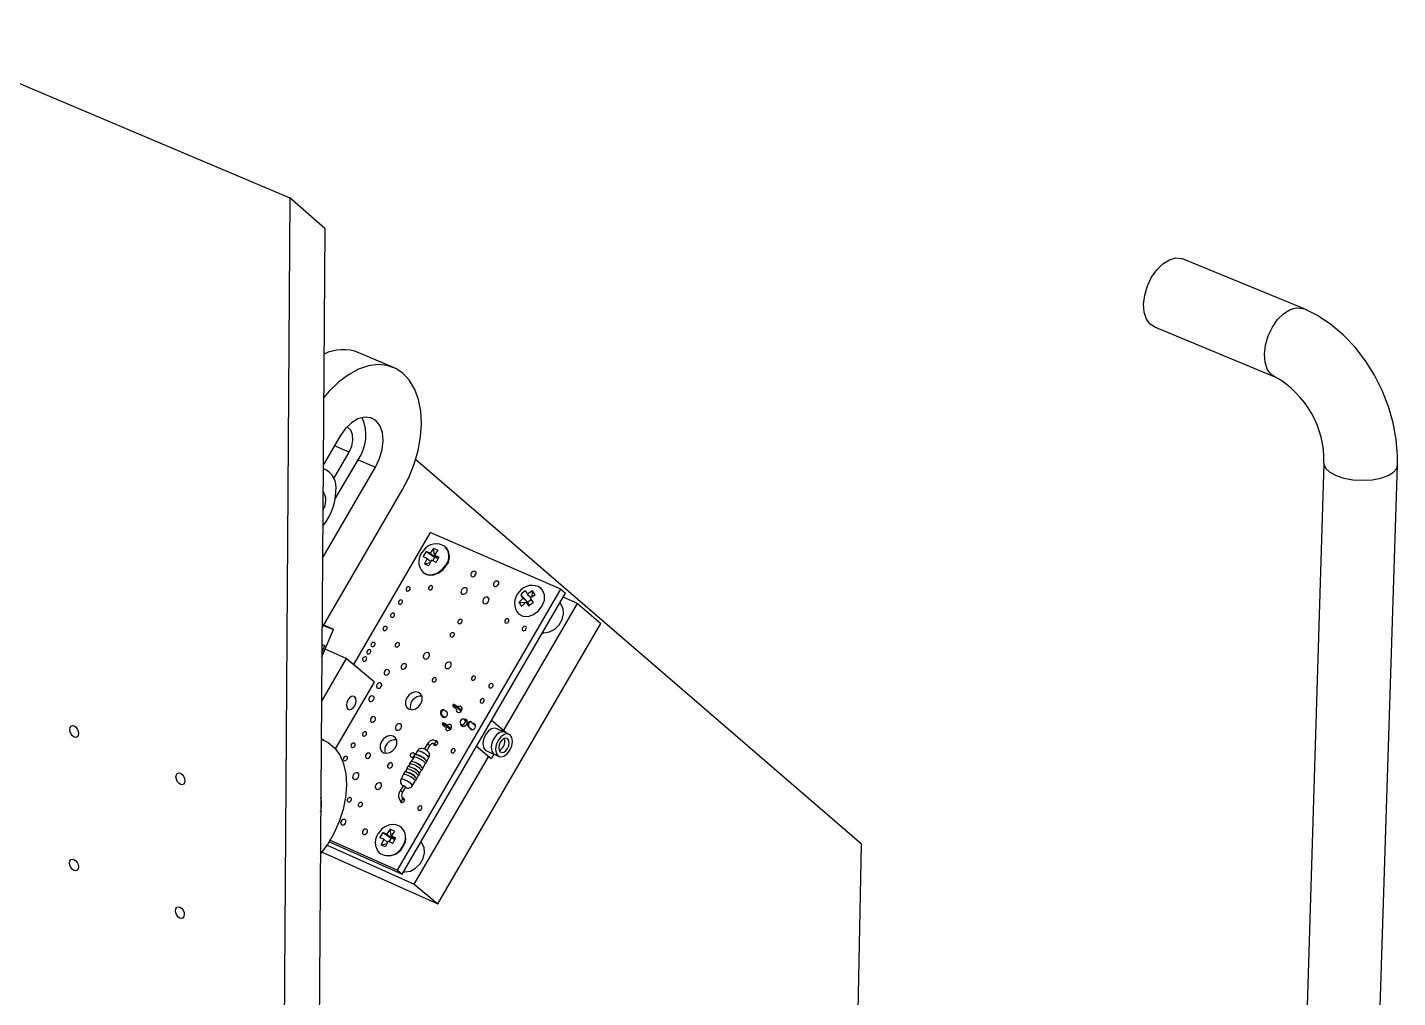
# Model space of a CAD drawing. Extents: x 0 to 145, y 0 to 188.
# Drawn here: x 106.25 to 145.38, y 155.34 to 183.05 of the extents above; entities that cross this region are included whole.
import ezdxf

# ---------------------------------------------------------------- set-up
doc = ezdxf.new("R2010")
doc.units = 0
doc.layers.get('0').update_dxf_attribs({"linetype": 'CONTINUOUS'})

msp = doc.modelspace()

# ---------------------------------------------------------------- linework, layer by layer
at = {"color": 7, "linetype": 'CONTINUOUS'}
for p, q in [((102.231, 183.054), (113.743, 178.182)), ((113.743, 178.182), (113.109, 82.319)), ((114.749, 177.304), (113.743, 178.182)), ((114.749, 177.304), (114.047, 82.84)), ((142.687, 175.019), (139.238, 176.44)), ((138.433, 174.501), (141.877, 173.071)), ((116.71, 173.335), (115.712, 173.761)), ((115.173, 171.365), (114.699, 170.552)), ((114.997, 170.163), (115.44, 170.922)), ((115.042, 169.584), (115.694, 170.704)), ((115.694, 170.704), (116.192, 170.489)), ((130.073, 159.723), (117.335, 170.707)), ((143.275, 170.604), (142.61, 148.937)), ((114.679, 167.89), (116.192, 170.489)), ((114.747, 170.436), (114.698, 170.457)), ((144.677, 148.876), (145.378, 170.546)), ((114.664, 165.901), (116.954, 169.834)), ((114.69, 169.397), (114.694, 169.397)), ((117.752, 168.625), (115.559, 164.856)), ((121.485, 167.008), (117.752, 168.625)), ((117.665, 167.885), (117.554, 167.929)), ((117.665, 167.885), (117.591, 167.732)), ((117.751, 168.033), (117.64, 168.077)), ((117.64, 168.077), (117.884, 167.919)), ((117.665, 167.885), (117.771, 167.794)), ((117.751, 168.033), (117.884, 167.919)), ((117.824, 167.816), (117.884, 167.919)), ((117.884, 167.919), (117.845, 168.169)), ((117.875, 167.979), (117.986, 167.884)), ((117.884, 167.919), (117.982, 167.877)), ((117.591, 167.732), (117.756, 167.763)), ((117.789, 167.831), (117.715, 167.678)), ((116.818, 158.977), (121.485, 167.008)), ((116.953, 158.865), (121.619, 166.893)), ((120.404, 166.744), (120.286, 166.625)), ((120.536, 166.63), (120.338, 166.844)), ((120.404, 166.744), (120.536, 166.63)), ((120.534, 166.856), (120.639, 166.766)), ((120.536, 166.63), (120.634, 166.714)), ((120.612, 166.745), (120.697, 166.627)), ((120.668, 166.788), (120.672, 166.957)), ((120.964, 166.98), (120.902, 167.046)), ((121.485, 167.008), (121.619, 166.893)), ((121.96, 166.598), (121.551, 166.775)), ((119.847, 162.961), (121.96, 166.598)), ((120.286, 166.625), (120.477, 166.629)), ((120.481, 166.632), (120.363, 166.514)), ((120.481, 166.632), (120.566, 166.515)), ((120.481, 166.632), (120.592, 166.537)), ((120.485, 166.629), (120.536, 166.63)), ((120.597, 166.542), (120.536, 166.63)), ((121.96, 166.598), (122.626, 166.024)), ((114.705, 165.971), (114.99, 165.856)), ((114.706, 165.973), (114.724, 165.965)), ((114.724, 165.965), (114.72, 165.997)), ((114.99, 165.856), (114.723, 165.973)), ((114.724, 165.972), (114.901, 165.894)), ((114.724, 165.965), (114.901, 165.894)), ((117.972, 158.015), (122.626, 166.024)), ((114.658, 165.071), (114.99, 165.856)), ((114.659, 165.184), (114.747, 165.393)), ((114.661, 165.427), (114.747, 165.393)), ((115.358, 165.025), (114.751, 165.292)), ((115.358, 165.025), (114.649, 163.806)), ((116.161, 164.347), (115.358, 165.025)), ((115.052, 162.442), (116.161, 164.347)), ((118.156, 163.551), (118.132, 163.562)), ((118.413, 163.707), (118.396, 163.678)), ((118.407, 163.663), (118.488, 163.595)), ((118.425, 163.671), (118.443, 163.7)), ((118.536, 163.644), (118.519, 163.614)), ((118.519, 163.614), (118.632, 163.518)), ((118.536, 163.644), (118.652, 163.546)), ((118.086, 163.412), (118.061, 163.423)), ((118.061, 163.423), (118.159, 163.341)), ((118.087, 163.511), (118.062, 163.522)), ((118.086, 163.412), (118.168, 163.343)), ((118.111, 163.187), (118.093, 163.158)), ((118.14, 163.18), (118.123, 163.15)), ((118.164, 163.546), (118.248, 163.475)), ((118.216, 163.509), (118.203, 163.513)), ((118.815, 163.217), (118.739, 163.281)), ((118.86, 163.172), (118.835, 163.183)), ((118.929, 163.211), (118.904, 163.222)), ((118.936, 163.207), (119.048, 163.112)), ((119.014, 163.159), (118.987, 163.164)), ((119.922, 162.897), (119.503, 163.252)), ((118.105, 163.143), (118.185, 163.075)), ((118.234, 163.123), (118.217, 163.094)), ((118.217, 163.094), (118.33, 162.998)), ((118.234, 163.123), (118.35, 163.026)), ((118.627, 163.149), (118.703, 163.084)), ((118.859, 163.073), (118.834, 163.084)), ((118.834, 163.084), (118.945, 162.989)), ((118.859, 163.073), (118.956, 162.99)), ((119.873, 162.917), (119.636, 163.021)), ((119.999, 162.862), (119.875, 162.916)), ((119.922, 162.897), (119.922, 162.896)), ((114.737, 162.683), (114.64, 162.725)), ((117.386, 162.387), (117.326, 162.283)), ((117.669, 162.581), (117.583, 162.432)), ((117.658, 162.388), (117.744, 162.537)), ((117.849, 162.603), (117.915, 162.548)), ((117.851, 162.602), (117.849, 162.603)), ((117.971, 162.614), (117.905, 162.669)), ((119.491, 162.154), (119.071, 162.509)), ((119.357, 162.385), (119.594, 162.281)), ((117.168, 162.012), (117.125, 161.938)), ((117.2, 162.083), (117.165, 162.024)), ((117.283, 162.209), (117.212, 162.086)), ((117.314, 162.28), (117.28, 162.221)), ((117.299, 158.576), (119.415, 162.218)), ((117.541, 161.894), (117.612, 162.017)), ((117.624, 162.02), (117.659, 162.079)), ((117.655, 162.091), (117.716, 162.195)), ((119.57, 162.291), (119.491, 162.154)), ((119.491, 162.154), (119.491, 162.154)), ((119.561, 162.302), (119.594, 162.281)), ((119.562, 162.301), (119.595, 162.28)), ((119.595, 162.28), (119.72, 162.225)), ((116.995, 161.715), (116.92, 161.584)), ((117.027, 161.786), (116.992, 161.727)), ((117.082, 161.863), (117.039, 161.789)), ((117.113, 161.935), (117.079, 161.875)), ((117.368, 161.597), (117.411, 161.671)), ((117.423, 161.675), (117.458, 161.734)), ((117.455, 161.746), (117.498, 161.82)), ((117.51, 161.823), (117.544, 161.883)), ((116.978, 161.391), (116.891, 161.243)), ((116.966, 161.199), (117.053, 161.348)), ((117.249, 161.392), (117.325, 161.523)), ((117.337, 161.526), (117.371, 161.585)), ((116.899, 160.968), (116.965, 160.913)), ((117.02, 160.98), (116.955, 161.035)), ((116.956, 161.034), (116.955, 161.035)), ((116.513, 160.008), (116.402, 160.054)), ((116.402, 160.054), (116.647, 159.896)), ((116.638, 159.954), (116.608, 160.145)), ((114.807, 159.687), (117.299, 158.576)), ((114.874, 159.791), (116.953, 158.865)), ((114.899, 159.832), (116.818, 158.977)), ((116.427, 159.859), (116.315, 159.905)), ((116.427, 159.859), (116.352, 159.705)), ((116.352, 159.705), (116.52, 159.739)), ((116.427, 159.859), (116.534, 159.769)), ((116.551, 159.804), (116.477, 159.65)), ((116.513, 160.008), (116.647, 159.896)), ((116.585, 159.789), (116.647, 159.896)), ((116.638, 159.953), (116.75, 159.858)), ((116.647, 159.896), (116.638, 159.952)), ((116.647, 159.896), (116.747, 159.852)), ((129.815, 146.929), (130.073, 159.723)), ((114.665, 159.491), (117.972, 158.015)), ((116.818, 158.977), (116.953, 158.865)), ((117.299, 158.576), (117.972, 158.015))]:
    msp.add_line(p, q, dxfattribs=at)
at = {"color": 8, "linetype": 'CONTINUOUS'}
msp.add_line((115.44, 170.922), (115.02, 171.103), dxfattribs=at)
at = {"color": 7, "linetype": 'CONTINUOUS'}
for points in [[(138.433, 174.501), (138.317, 174.575), (138.21, 174.72), (138.145, 174.917), (138.127, 175.151), (138.158, 175.407), (138.235, 175.668), (138.353, 175.915), (138.504, 176.132), (138.677, 176.303), (138.862, 176.418), (139.044, 176.468), (139.212, 176.45), (139.238, 176.44)], [(145.378, 170.546), (145.378, 170.81), (145.34, 171.281), (145.252, 171.754), (145.118, 172.222), (144.939, 172.679), (144.718, 173.117), (144.458, 173.531), (144.162, 173.915), (143.832, 174.261), (143.473, 174.566), (143.089, 174.821), (142.687, 175.019)], [(116.954, 169.834), (117.141, 170.196), (117.293, 170.577), (117.405, 170.965), (117.475, 171.353), (117.501, 171.731), (117.482, 172.089), (117.419, 172.419), (117.313, 172.712), (117.167, 172.962), (116.985, 173.162), (116.77, 173.307), (116.528, 173.393), (116.265, 173.419), (115.988, 173.383), (115.702, 173.287), (115.417, 173.132), (115.137, 172.923), (114.871, 172.664), (114.713, 172.479)], [(116.192, 170.489), (116.309, 170.735), (116.384, 170.994), (116.411, 171.249), (116.388, 171.481), (116.318, 171.677), (116.204, 171.821), (116.054, 171.904), (115.879, 171.921), (115.691, 171.869), (115.502, 171.754), (115.325, 171.582), (115.173, 171.365)], [(115.44, 170.922), (115.513, 171.088), (115.547, 171.261), (115.538, 171.419), (115.485, 171.543), (115.397, 171.62), (115.391, 171.622)], [(114.694, 169.397), (114.697, 169.51), (114.695, 169.554)], [(117.64, 168.077), (117.576, 167.972), (117.554, 167.929)], [(117.845, 168.169), (117.778, 168.075), (117.751, 168.033)], [(117.969, 168.115), (117.88, 168.156), (117.845, 168.169)], [(117.969, 168.115), (117.902, 168.021), (117.875, 167.979)], [(118.006, 167.918), (117.913, 167.962), (117.875, 167.979)], [(117.92, 167.77), (117.982, 167.877), (118.006, 167.918)], [(117.54, 167.492), (117.653, 167.428), (117.8, 167.416), (117.955, 167.464), (118.098, 167.564), (118.208, 167.703)], [(117.554, 167.489), (117.594, 167.452), (117.72, 167.409), (117.859, 167.415), (118, 167.468), (118.127, 167.565), (118.221, 167.687)], [(117.591, 167.732), (117.678, 167.693), (117.715, 167.678)], [(117.92, 167.77), (117.826, 167.814), (117.789, 167.831)], [(119.032, 167.514), (119.005, 167.518), (118.976, 167.511), (118.948, 167.493), (118.927, 167.467), (118.915, 167.436), (118.915, 167.406), (118.925, 167.382), (118.946, 167.366), (118.973, 167.361), (119.003, 167.368), (119.03, 167.386), (119.051, 167.413), (119.063, 167.443), (119.064, 167.473), (119.053, 167.498), (119.032, 167.514)], [(117.798, 167.104), (117.777, 167.108), (117.753, 167.102), (117.731, 167.087), (117.714, 167.066), (117.705, 167.042), (117.704, 167.018), (117.713, 166.998), (117.729, 166.986), (117.751, 166.982), (117.774, 166.988), (117.796, 167.002), (117.813, 167.023), (117.823, 167.047), (117.823, 167.071), (117.814, 167.091), (117.798, 167.104)], [(119.679, 167.233), (119.652, 167.238), (119.622, 167.231), (119.595, 167.212), (119.574, 167.186), (119.562, 167.156), (119.561, 167.126), (119.572, 167.101), (119.593, 167.085), (119.62, 167.08), (119.65, 167.087), (119.677, 167.106), (119.698, 167.132), (119.71, 167.162), (119.711, 167.192), (119.7, 167.217), (119.679, 167.233)], [(116.938, 166.693), (116.916, 166.697), (116.893, 166.691), (116.871, 166.677), (116.854, 166.656), (116.845, 166.632), (116.844, 166.608), (116.853, 166.588), (116.869, 166.575), (116.891, 166.572), (116.914, 166.578), (116.936, 166.592), (116.953, 166.613), (116.962, 166.637), (116.963, 166.661), (116.954, 166.681), (116.938, 166.693)], [(117.157, 167.069), (117.135, 167.073), (117.112, 167.067), (117.09, 167.053), (117.073, 167.032), (117.064, 167.008), (117.063, 166.984), (117.072, 166.964), (117.088, 166.951), (117.109, 166.947), (117.133, 166.953), (117.155, 166.968), (117.172, 166.989), (117.181, 167.013), (117.182, 167.037), (117.173, 167.057), (117.157, 167.069)], [(118.773, 167.042), (118.741, 167.047), (118.705, 167.039), (118.672, 167.017), (118.647, 166.985), (118.633, 166.949), (118.632, 166.913), (118.645, 166.883), (118.67, 166.864), (118.702, 166.859), (118.738, 166.867), (118.771, 166.889), (118.796, 166.921), (118.81, 166.957), (118.811, 166.993), (118.798, 167.023), (118.773, 167.042)], [(119.395, 166.772), (119.363, 166.777), (119.327, 166.768), (119.294, 166.747), (119.269, 166.715), (119.255, 166.679), (119.254, 166.643), (119.267, 166.613), (119.292, 166.594), (119.324, 166.588), (119.36, 166.597), (119.393, 166.619), (119.418, 166.65), (119.432, 166.687), (119.433, 166.723), (119.42, 166.752), (119.395, 166.772)], [(120.27, 166.308), (120.279, 166.3), (120.401, 166.235), (120.551, 166.228), (120.706, 166.28), (120.848, 166.385), (120.955, 166.527), (121.015, 166.688), (121.018, 166.847), (120.964, 166.98)], [(120.469, 166.956), (120.373, 166.877), (120.338, 166.844)], [(120.338, 166.844), (120.382, 166.775), (120.404, 166.744)], [(120.469, 166.956), (120.513, 166.887), (120.534, 166.856)], [(120.672, 166.957), (120.574, 166.888), (120.534, 166.856)], [(120.749, 166.846), (120.651, 166.776), (120.612, 166.745)], [(120.749, 166.846), (120.694, 166.928), (120.672, 166.957)], [(116.713, 166.32), (116.692, 166.324), (116.668, 166.318), (116.647, 166.304), (116.63, 166.283), (116.62, 166.259), (116.62, 166.235), (116.628, 166.215), (116.645, 166.202), (116.666, 166.198), (116.69, 166.204), (116.712, 166.219), (116.728, 166.24), (116.738, 166.264), (116.738, 166.288), (116.73, 166.308), (116.713, 166.32)], [(120.286, 166.625), (120.339, 166.545), (120.363, 166.514)], [(120.566, 166.515), (120.66, 166.596), (120.697, 166.627)], [(120.959, 165.758), (121.003, 165.755), (121.158, 165.783), (121.308, 165.864), (121.435, 165.988), (121.523, 166.14), (121.562, 166.302), (121.548, 166.454), (121.481, 166.578), (121.449, 166.609)], [(116.501, 165.942), (116.479, 165.946), (116.456, 165.94), (116.434, 165.925), (116.417, 165.904), (116.408, 165.88), (116.407, 165.856), (116.416, 165.837), (116.432, 165.824), (116.454, 165.82), (116.477, 165.826), (116.499, 165.84), (116.516, 165.861), (116.525, 165.885), (116.526, 165.909), (116.517, 165.929), (116.501, 165.942)], [(118.637, 166.139), (118.616, 166.142), (118.592, 166.137), (118.57, 166.122), (118.553, 166.101), (118.544, 166.077), (118.543, 166.053), (118.552, 166.033), (118.568, 166.02), (118.59, 166.017), (118.614, 166.022), (118.635, 166.037), (118.652, 166.058), (118.662, 166.082), (118.662, 166.106), (118.654, 166.126), (118.637, 166.139)], [(119.974, 166.157), (119.953, 166.161), (119.929, 166.155), (119.907, 166.141), (119.89, 166.12), (119.881, 166.095), (119.881, 166.071), (119.889, 166.052), (119.906, 166.039), (119.927, 166.035), (119.951, 166.041), (119.973, 166.055), (119.99, 166.076), (119.999, 166.101), (120, 166.125), (119.991, 166.144), (119.974, 166.157)], [(120.474, 165.94), (120.452, 165.944), (120.428, 165.938), (120.406, 165.923), (120.389, 165.902), (120.38, 165.878), (120.38, 165.854), (120.388, 165.834), (120.405, 165.822), (120.426, 165.818), (120.45, 165.824), (120.472, 165.838), (120.489, 165.859), (120.498, 165.883), (120.499, 165.907), (120.49, 165.927), (120.474, 165.94)], [(118.418, 165.762), (118.397, 165.766), (118.373, 165.76), (118.351, 165.746), (118.334, 165.725), (118.325, 165.7), (118.324, 165.676), (118.333, 165.657), (118.349, 165.644), (118.371, 165.64), (118.395, 165.646), (118.416, 165.66), (118.433, 165.681), (118.443, 165.706), (118.443, 165.73), (118.435, 165.749), (118.418, 165.762)], [(116.035, 165.275), (116.014, 165.279), (115.99, 165.273), (115.969, 165.258), (115.952, 165.238), (115.942, 165.213), (115.942, 165.189), (115.95, 165.17), (115.967, 165.157), (115.988, 165.153), (116.012, 165.159), (116.033, 165.173), (116.05, 165.194), (116.06, 165.218), (116.06, 165.242), (116.052, 165.262), (116.035, 165.275)], [(116.156, 165.482), (116.134, 165.486), (116.111, 165.48), (116.089, 165.466), (116.072, 165.445), (116.063, 165.42), (116.062, 165.397), (116.071, 165.377), (116.087, 165.364), (116.109, 165.36), (116.132, 165.366), (116.154, 165.38), (116.171, 165.401), (116.18, 165.426), (116.181, 165.449), (116.172, 165.469), (116.156, 165.482)], [(116.851, 165.475), (116.829, 165.479), (116.806, 165.473), (116.784, 165.459), (116.767, 165.438), (116.757, 165.413), (116.757, 165.39), (116.766, 165.37), (116.782, 165.357), (116.803, 165.353), (116.827, 165.359), (116.849, 165.374), (116.866, 165.394), (116.875, 165.419), (116.875, 165.443), (116.867, 165.462), (116.851, 165.475)], [(117.696, 165.189), (117.663, 165.195), (117.628, 165.186), (117.595, 165.164), (117.569, 165.133), (117.555, 165.096), (117.555, 165.06), (117.568, 165.031), (117.592, 165.011), (117.625, 165.006), (117.66, 165.014), (117.693, 165.036), (117.718, 165.068), (117.732, 165.104), (117.733, 165.14), (117.72, 165.17), (117.696, 165.189)], [(115.915, 165.068), (115.893, 165.072), (115.87, 165.066), (115.848, 165.051), (115.831, 165.03), (115.822, 165.006), (115.821, 164.982), (115.83, 164.963), (115.846, 164.95), (115.868, 164.946), (115.891, 164.952), (115.913, 164.966), (115.93, 164.987), (115.939, 165.011), (115.94, 165.035), (115.931, 165.055), (115.915, 165.068)], [(117.043, 164.871), (117.016, 164.875), (116.987, 164.868), (116.959, 164.85), (116.938, 164.824), (116.926, 164.793), (116.926, 164.763), (116.937, 164.738), (116.957, 164.722), (116.984, 164.717), (117.014, 164.725), (117.041, 164.743), (117.062, 164.769), (117.074, 164.8), (117.075, 164.83), (117.064, 164.854), (117.043, 164.871)], [(118.317, 164.917), (118.285, 164.923), (118.249, 164.914), (118.216, 164.892), (118.191, 164.861), (118.177, 164.824), (118.176, 164.788), (118.189, 164.759), (118.214, 164.739), (118.246, 164.734), (118.281, 164.742), (118.314, 164.764), (118.34, 164.796), (118.354, 164.832), (118.355, 164.868), (118.342, 164.898), (118.317, 164.917)], [(116.556, 164.701), (116.529, 164.706), (116.499, 164.699), (116.472, 164.681), (116.451, 164.654), (116.439, 164.624), (116.439, 164.594), (116.449, 164.569), (116.47, 164.553), (116.497, 164.548), (116.526, 164.555), (116.554, 164.574), (116.575, 164.6), (116.587, 164.63), (116.587, 164.66), (116.576, 164.685), (116.556, 164.701)], [(117.904, 164.475), (117.882, 164.478), (117.858, 164.473), (117.837, 164.458), (117.82, 164.437), (117.81, 164.413), (117.81, 164.389), (117.818, 164.369), (117.835, 164.356), (117.856, 164.353), (117.88, 164.358), (117.902, 164.373), (117.919, 164.394), (117.928, 164.418), (117.929, 164.442), (117.92, 164.462), (117.904, 164.475)], [(119.025, 164.524), (119.003, 164.528), (118.98, 164.522), (118.958, 164.507), (118.941, 164.486), (118.931, 164.462), (118.931, 164.438), (118.94, 164.418), (118.956, 164.405), (118.978, 164.402), (119.001, 164.407), (119.023, 164.422), (119.04, 164.443), (119.05, 164.467), (119.05, 164.491), (119.041, 164.511), (119.025, 164.524)], [(115.603, 163.929), (115.557, 163.947), (115.503, 163.937), (115.448, 163.898), (115.402, 163.838), (115.371, 163.765), (115.359, 163.69), (115.37, 163.626), (115.4, 163.58), (115.446, 163.562), (115.5, 163.572), (115.554, 163.611), (115.6, 163.671), (115.632, 163.744), (115.643, 163.819), (115.633, 163.883), (115.603, 163.929)], [(116.118, 163.949), (116.091, 163.953), (116.062, 163.946), (116.034, 163.928), (116.013, 163.902), (116.001, 163.871), (116.001, 163.841), (116.011, 163.816), (116.032, 163.8), (116.059, 163.795), (116.088, 163.803), (116.116, 163.821), (116.137, 163.847), (116.149, 163.878), (116.149, 163.908), (116.139, 163.932), (116.118, 163.949)], [(116.337, 164.325), (116.31, 164.33), (116.281, 164.322), (116.253, 164.304), (116.232, 164.278), (116.22, 164.248), (116.22, 164.218), (116.23, 164.193), (116.251, 164.177), (116.278, 164.172), (116.307, 164.179), (116.335, 164.197), (116.356, 164.224), (116.368, 164.254), (116.368, 164.284), (116.357, 164.309), (116.337, 164.325)], [(117.424, 164.052), (117.337, 164.068), (117.243, 164.044), (117.155, 163.986), (117.087, 163.902), (117.049, 163.805), (117.048, 163.709), (117.082, 163.629), (117.148, 163.578), (117.234, 163.562), (117.329, 163.585), (117.417, 163.643), (117.485, 163.728), (117.522, 163.825), (117.524, 163.921), (117.489, 164.001), (117.424, 164.052)], [(119.524, 164.306), (119.502, 164.309), (119.478, 164.304), (119.456, 164.289), (119.439, 164.268), (119.43, 164.244), (119.43, 164.22), (119.438, 164.2), (119.455, 164.187), (119.476, 164.183), (119.5, 164.189), (119.522, 164.204), (119.539, 164.225), (119.548, 164.249), (119.549, 164.273), (119.54, 164.293), (119.524, 164.306)], [(118.062, 163.522), (118.071, 163.535), (118.08, 163.545), (118.09, 163.554), (118.101, 163.56), (118.111, 163.563), (118.122, 163.564), (118.131, 163.562), (118.132, 163.562)], [(118.164, 163.546), (118.156, 163.551), (118.147, 163.553), (118.136, 163.553), (118.126, 163.549), (118.115, 163.543), (118.105, 163.534), (118.096, 163.524), (118.087, 163.511)], [(118.425, 163.671), (118.415, 163.675), (118.407, 163.677), (118.4, 163.679), (118.397, 163.678), (118.395, 163.677), (118.397, 163.673), (118.401, 163.669), (118.407, 163.663)], [(118.505, 163.587), (118.5, 163.569), (118.499, 163.536), (118.511, 163.508), (118.534, 163.49), (118.564, 163.485), (118.596, 163.493), (118.626, 163.513), (118.65, 163.542), (118.663, 163.576), (118.663, 163.609), (118.651, 163.636), (118.629, 163.654), (118.629, 163.654)], [(119.273, 163.875), (119.251, 163.878), (119.228, 163.873), (119.206, 163.858), (119.189, 163.837), (119.179, 163.813), (119.179, 163.789), (119.188, 163.769), (119.204, 163.756), (119.226, 163.752), (119.249, 163.758), (119.271, 163.773), (119.288, 163.794), (119.298, 163.818), (119.298, 163.842), (119.289, 163.862), (119.273, 163.875)], [(116.164, 163.359), (116.137, 163.363), (116.107, 163.356), (116.08, 163.338), (116.059, 163.312), (116.047, 163.281), (116.046, 163.251), (116.057, 163.226), (116.078, 163.21), (116.105, 163.205), (116.134, 163.213), (116.161, 163.231), (116.183, 163.257), (116.194, 163.288), (116.195, 163.318), (116.184, 163.343), (116.164, 163.359)], [(116.9, 163.157), (116.867, 163.162), (116.832, 163.154), (116.799, 163.132), (116.774, 163.1), (116.76, 163.064), (116.759, 163.028), (116.772, 162.998), (116.796, 162.979), (116.829, 162.973), (116.864, 162.982), (116.897, 163.003), (116.922, 163.035), (116.937, 163.071), (116.937, 163.107), (116.924, 163.137), (116.9, 163.157)], [(118.085, 163.403), (118.086, 163.391), (118.098, 163.363), (118.121, 163.345), (118.151, 163.34), (118.183, 163.348), (118.214, 163.368), (118.237, 163.397), (118.25, 163.431), (118.251, 163.464), (118.239, 163.491), (118.216, 163.509), (118.216, 163.509)], [(118.726, 163.289), (118.699, 163.294), (118.669, 163.287), (118.642, 163.269), (118.62, 163.242), (118.609, 163.212), (118.608, 163.182), (118.619, 163.157), (118.64, 163.141), (118.667, 163.136), (118.696, 163.143), (118.724, 163.161), (118.745, 163.188), (118.757, 163.218), (118.757, 163.248), (118.747, 163.273), (118.726, 163.289)], [(118.618, 163.156), (118.619, 163.143), (118.634, 163.111), (118.66, 163.09), (118.696, 163.084), (118.734, 163.093), (118.77, 163.117), (118.797, 163.151), (118.813, 163.191), (118.813, 163.23), (118.799, 163.262), (118.773, 163.283), (118.773, 163.283)], [(118.773, 163.283), (118.737, 163.289), (118.729, 163.289)], [(118.835, 163.183), (118.843, 163.195), (118.853, 163.206), (118.863, 163.215), (118.873, 163.221), (118.884, 163.224), (118.894, 163.225), (118.903, 163.223), (118.904, 163.222)], [(118.936, 163.207), (118.928, 163.212), (118.919, 163.214), (118.909, 163.213), (118.898, 163.21), (118.888, 163.204), (118.877, 163.195), (118.868, 163.184), (118.86, 163.172)], [(107.461, 162.994), (107.47, 163.051), (107.498, 163.09), (107.539, 163.106), (107.587, 163.097), (107.635, 163.064), (107.676, 163.011), (107.703, 162.947), (107.713, 162.882), (107.703, 162.825), (107.675, 162.785), (107.635, 162.769), (107.586, 162.779), (107.538, 162.812), (107.497, 162.865), (107.47, 162.929), (107.461, 162.994)], [(115.914, 162.928), (115.892, 162.932), (115.869, 162.927), (115.847, 162.912), (115.83, 162.891), (115.82, 162.867), (115.82, 162.843), (115.828, 162.823), (115.845, 162.81), (115.866, 162.806), (115.89, 162.812), (115.912, 162.826), (115.929, 162.847), (115.938, 162.872), (115.939, 162.896), (115.93, 162.916), (115.914, 162.928)], [(116.699, 162.806), (116.612, 162.821), (116.518, 162.798), (116.43, 162.74), (116.362, 162.656), (116.324, 162.559), (116.322, 162.462), (116.357, 162.383), (116.422, 162.331), (116.509, 162.315), (116.603, 162.339), (116.691, 162.397), (116.759, 162.481), (116.797, 162.578), (116.799, 162.674), (116.764, 162.754), (116.699, 162.806)], [(118.123, 163.15), (118.113, 163.155), (118.104, 163.157), (118.098, 163.159), (118.094, 163.158), (118.093, 163.157), (118.094, 163.153), (118.098, 163.149), (118.105, 163.143)], [(118.203, 163.067), (118.197, 163.049), (118.197, 163.016), (118.209, 162.988), (118.231, 162.97), (118.261, 162.965), (118.294, 162.973), (118.324, 162.993), (118.348, 163.022), (118.361, 163.056), (118.361, 163.089), (118.349, 163.116), (118.327, 163.134), (118.327, 163.134)], [(118.883, 163.042), (118.884, 163.04), (118.896, 163.013), (118.918, 162.995), (118.948, 162.99), (118.981, 162.998), (119.011, 163.018), (119.035, 163.047), (119.048, 163.08), (119.048, 163.113), (119.036, 163.141), (119.014, 163.159), (119.014, 163.159)], [(119.636, 163.021), (119.592, 163.032), (119.5, 163.014), (119.408, 162.948), (119.329, 162.845), (119.276, 162.721), (119.256, 162.593), (119.273, 162.483), (119.324, 162.406), (119.357, 162.385)], [(119.873, 162.917), (119.829, 162.928), (119.737, 162.91), (119.645, 162.844), (119.566, 162.741), (119.513, 162.616), (119.493, 162.489), (119.51, 162.379), (119.561, 162.302)], [(119.875, 162.916), (119.831, 162.927), (119.739, 162.909), (119.646, 162.844), (119.567, 162.741), (119.514, 162.616), (119.494, 162.489), (119.511, 162.378), (119.562, 162.301)], [(119.687, 162.246), (119.764, 162.214), (119.856, 162.233), (119.949, 162.298), (120.027, 162.401), (120.081, 162.526), (120.101, 162.653), (120.084, 162.764), (120.033, 162.841), (119.955, 162.873), (119.864, 162.854), (119.771, 162.789), (119.692, 162.686), (119.639, 162.561), (119.619, 162.434), (119.636, 162.323), (119.687, 162.246)], [(114.64, 162.719), (114.843, 162.626), (115.025, 162.474), (115.171, 162.269), (115.278, 162.017), (115.343, 161.727), (115.363, 161.406), (115.338, 161.066), (115.268, 160.715), (115.156, 160.364), (115.006, 160.025), (114.821, 159.707), (114.616, 159.431)], [(115.585, 162.604), (115.564, 162.608), (115.54, 162.602), (115.518, 162.588), (115.501, 162.567), (115.492, 162.543), (115.491, 162.519), (115.5, 162.499), (115.516, 162.486), (115.538, 162.482), (115.561, 162.488), (115.583, 162.502), (115.6, 162.523), (115.61, 162.548), (115.61, 162.572), (115.601, 162.592), (115.585, 162.604)], [(117.714, 162.196), (117.723, 162.209), (117.735, 162.256), (117.732, 162.296), (117.721, 162.328), (117.705, 162.352), (117.688, 162.372), (117.666, 162.39), (117.632, 162.413), (117.6, 162.431), (117.564, 162.447), (117.528, 162.456), (117.489, 162.456), (117.441, 162.44), (117.402, 162.409), (117.388, 162.386)], [(117.905, 162.669), (117.861, 162.692), (117.809, 162.694), (117.756, 162.673), (117.702, 162.627), (117.669, 162.581)], [(117.744, 162.537), (117.767, 162.569), (117.796, 162.595), (117.822, 162.608), (117.839, 162.608), (117.849, 162.603)], [(117.851, 162.601), (117.852, 162.581), (117.86, 162.562), (117.877, 162.549), (117.898, 162.545), (117.922, 162.551), (117.944, 162.565), (117.961, 162.586), (117.97, 162.61), (117.97, 162.634), (117.962, 162.654), (117.945, 162.667)], [(117.945, 162.667), (117.924, 162.671), (117.907, 162.668)], [(118.444, 162.448), (118.422, 162.452), (118.398, 162.446), (118.376, 162.431), (118.359, 162.41), (118.35, 162.386), (118.35, 162.362), (118.358, 162.342), (118.375, 162.329), (118.396, 162.325), (118.42, 162.331), (118.442, 162.346), (118.459, 162.367), (118.468, 162.391), (118.469, 162.415), (118.46, 162.435), (118.444, 162.448)], [(119.752, 162.358), (119.8, 162.338), (119.858, 162.349), (119.915, 162.39), (119.965, 162.455), (119.998, 162.532), (120.01, 162.612), (120, 162.681), (119.968, 162.729), (119.92, 162.749), (119.862, 162.738), (119.804, 162.697), (119.755, 162.632), (119.722, 162.554), (119.709, 162.475), (119.72, 162.406), (119.752, 162.358)], [(115.366, 162.228), (115.344, 162.232), (115.321, 162.226), (115.299, 162.211), (115.282, 162.19), (115.273, 162.166), (115.272, 162.142), (115.281, 162.122), (115.297, 162.109), (115.319, 162.105), (115.342, 162.111), (115.364, 162.126), (115.381, 162.147), (115.39, 162.171), (115.391, 162.195), (115.382, 162.215), (115.366, 162.228)], [(116.02, 162.32), (115.994, 162.324), (115.966, 162.317), (115.939, 162.3), (115.919, 162.274), (115.907, 162.245), (115.907, 162.216), (115.917, 162.192), (115.937, 162.176), (115.963, 162.172), (115.992, 162.179), (116.018, 162.196), (116.038, 162.222), (116.05, 162.251), (116.05, 162.28), (116.04, 162.304), (116.02, 162.32)], [(116.65, 162.041), (116.624, 162.046), (116.596, 162.039), (116.569, 162.021), (116.549, 161.996), (116.537, 161.967), (116.537, 161.938), (116.547, 161.913), (116.567, 161.898), (116.593, 161.893), (116.622, 161.9), (116.648, 161.918), (116.669, 161.943), (116.68, 161.972), (116.681, 162.001), (116.67, 162.026), (116.65, 162.041)], [(117.278, 162.326), (117.257, 162.33), (117.233, 162.324), (117.211, 162.31), (117.194, 162.289), (117.185, 162.264), (117.184, 162.24), (117.193, 162.22), (117.209, 162.207), (117.231, 162.204), (117.255, 162.209), (117.277, 162.224), (117.293, 162.243)], [(117.595, 162.057), (117.621, 162.031), (117.624, 162.02)], [(110.494, 161.641), (110.504, 161.698), (110.532, 161.738), (110.573, 161.754), (110.622, 161.745), (110.67, 161.711), (110.711, 161.658), (110.739, 161.594), (110.748, 161.528), (110.738, 161.471), (110.711, 161.432), (110.669, 161.416), (110.621, 161.425), (110.572, 161.459), (110.531, 161.512), (110.504, 161.576), (110.494, 161.641)], [(115.68, 161.756), (115.647, 161.762), (115.612, 161.753), (115.579, 161.731), (115.554, 161.7), (115.54, 161.663), (115.539, 161.627), (115.552, 161.597), (115.576, 161.578), (115.609, 161.572), (115.644, 161.581), (115.677, 161.602), (115.702, 161.634), (115.716, 161.67), (115.717, 161.706), (115.704, 161.736), (115.68, 161.756)], [(117.394, 161.712), (117.42, 161.685), (117.423, 161.675)], [(117.481, 161.86), (117.507, 161.834), (117.51, 161.823)], [(116.325, 161.47), (116.292, 161.476), (116.257, 161.467), (116.224, 161.446), (116.199, 161.414), (116.184, 161.377), (116.184, 161.341), (116.197, 161.311), (116.221, 161.292), (116.254, 161.286), (116.289, 161.295), (116.322, 161.317), (116.347, 161.348), (116.362, 161.385), (116.362, 161.421), (116.349, 161.451), (116.325, 161.47)], [(117.308, 161.563), (117.334, 161.537), (117.337, 161.526)], [(115.48, 161.05), (115.458, 161.054), (115.435, 161.048), (115.413, 161.034), (115.396, 161.013), (115.387, 160.989), (115.386, 160.965), (115.395, 160.945), (115.411, 160.932), (115.433, 160.928), (115.456, 160.934), (115.478, 160.948), (115.495, 160.969), (115.504, 160.993), (115.505, 161.017), (115.496, 161.037), (115.48, 161.05)], [(115.795, 160.91), (115.773, 160.914), (115.75, 160.909), (115.728, 160.894), (115.711, 160.873), (115.701, 160.849), (115.701, 160.825), (115.71, 160.805), (115.726, 160.792), (115.747, 160.788), (115.771, 160.794), (115.793, 160.808), (115.81, 160.829), (115.819, 160.854), (115.82, 160.878), (115.811, 160.898), (115.795, 160.91)], [(116.901, 160.966), (116.901, 160.947), (116.91, 160.927), (116.926, 160.914), (116.948, 160.91), (116.971, 160.916), (116.993, 160.93), (117.01, 160.951), (117.02, 160.975), (117.02, 160.999), (117.011, 161.019), (116.995, 161.032)], [(116.995, 161.032), (116.973, 161.036), (116.957, 161.033)], [(117.493, 160.812), (117.471, 160.816), (117.447, 160.81), (117.426, 160.796), (117.409, 160.775), (117.399, 160.75), (117.399, 160.726), (117.407, 160.706), (117.424, 160.693), (117.445, 160.689), (117.469, 160.695), (117.491, 160.71), (117.508, 160.731), (117.517, 160.755), (117.518, 160.779), (117.509, 160.799), (117.493, 160.812)], [(115.314, 160.424), (115.287, 160.429), (115.257, 160.421), (115.23, 160.403), (115.208, 160.377), (115.197, 160.346), (115.196, 160.316), (115.207, 160.291), (115.227, 160.275), (115.254, 160.27), (115.284, 160.277), (115.311, 160.295), (115.332, 160.322), (115.344, 160.352), (115.345, 160.382), (115.334, 160.407), (115.314, 160.424)], [(115.934, 160.148), (115.907, 160.153), (115.877, 160.146), (115.85, 160.128), (115.828, 160.101), (115.817, 160.071), (115.816, 160.04), (115.827, 160.015), (115.847, 159.999), (115.874, 159.994), (115.904, 160.001), (115.931, 160.02), (115.953, 160.046), (115.965, 160.076), (115.965, 160.107), (115.954, 160.132), (115.934, 160.148)], [(116.402, 160.054), (116.337, 159.948), (116.315, 159.905)], [(116.608, 160.145), (116.54, 160.05), (116.513, 160.008)], [(116.732, 160.09), (116.642, 160.132), (116.608, 160.145)], [(116.732, 160.09), (116.664, 159.995), (116.638, 159.953)], [(116.352, 159.705), (116.44, 159.665), (116.477, 159.65)], [(116.683, 159.741), (116.589, 159.787), (116.551, 159.804)], [(116.769, 159.89), (116.675, 159.935), (116.638, 159.953)], [(116.683, 159.741), (116.745, 159.849), (116.769, 159.89)], [(116.989, 158.927), (117.033, 158.925), (117.188, 158.952), (117.337, 159.032), (117.464, 159.156), (117.553, 159.308), (117.592, 159.47), (117.578, 159.623), (117.512, 159.749), (117.484, 159.778)], [(107.455, 159.183), (107.464, 159.239), (107.492, 159.278), (107.532, 159.294), (107.581, 159.285), (107.629, 159.251), (107.669, 159.198), (107.696, 159.135), (107.706, 159.07), (107.696, 159.013), (107.669, 158.974), (107.628, 158.958), (107.58, 158.968), (107.532, 159.002), (107.491, 159.054), (107.464, 159.118), (107.455, 159.183)], [(110.479, 157.82), (110.489, 157.876), (110.516, 157.916), (110.558, 157.931), (110.606, 157.922), (110.654, 157.888), (110.695, 157.835), (110.723, 157.771), (110.732, 157.706), (110.722, 157.649), (110.694, 157.61), (110.653, 157.594), (110.605, 157.604), (110.556, 157.638), (110.515, 157.691), (110.488, 157.755), (110.479, 157.82)]]:
    msp.add_lwpolyline(points, dxfattribs=at)
at = {"color": 8, "linetype": 'CONTINUOUS'}
for points in [[(141.874, 173.073), (141.763, 173.145), (141.656, 173.291), (141.592, 173.488), (141.575, 173.723), (141.606, 173.98), (141.684, 174.241), (141.802, 174.489), (141.953, 174.707), (142.127, 174.88), (142.312, 174.995), (142.494, 175.046), (142.662, 175.028), (142.687, 175.019)], [(143.275, 170.602), (143.276, 170.575), (143.325, 170.456), (143.442, 170.346), (143.62, 170.25), (143.845, 170.177), (144.104, 170.131), (144.378, 170.115), (144.649, 170.131), (144.897, 170.177), (145.106, 170.25), (145.263, 170.346), (145.355, 170.456), (145.378, 170.546)], [(117.905, 162.669), (117.909, 162.665), (117.915, 162.653), (117.914, 162.638), (117.908, 162.623), (117.898, 162.609), (117.884, 162.6), (117.869, 162.597), (117.856, 162.599), (117.851, 162.602)], [(116.976, 161.388), (116.971, 161.393), (116.971, 161.396), (116.978, 161.395), (116.99, 161.391), (117.006, 161.383), (117.024, 161.373), (117.04, 161.362), (117.053, 161.353), (117.059, 161.346), (117.06, 161.343), (117.053, 161.344), (117.051, 161.344)], [(116.899, 160.968), (116.905, 160.964), (116.919, 160.962), (116.933, 160.965), (116.947, 160.974), (116.958, 160.988), (116.964, 161.003), (116.964, 161.018), (116.959, 161.03), (116.956, 161.034)]]:
    msp.add_lwpolyline(points, dxfattribs=at)
at = {"color": 7, "linetype": 'CONTINUOUS'}
for centre, radius, start, end in [((115.263, 172.6), 1.245, 68.8485, 115.7344), ((140.532, 170.68), 2.744, 358.3992, 60.6413), ((114.688, 171.409), 1.229, 325.0025, 23.6804), ((114.474, 169.901), 0.596, 350.1008, 67.9727), ((113.485, 169.839), 1.577, 319.5924, 358.5243), ((114.292, 169.539), 0.482, 325.4729, 33.6753), ((117.923, 167.855), 0.445, 55.1906, 144.7486), ((117.87, 167.793), 0.446, 134.1838, 223.8052), ((117.886, 167.943), 0.402, 323.4209, 45.097), ((117.915, 167.926), 0.389, 321.9892, 48.6064), ((120.66, 166.667), 0.447, 55.0192, 144.5897), ((120.607, 166.605), 0.448, 134.1333, 223.7898), ((117.488, 163.644), 0.308, 84.0036, 194.4416), ((118.418, 163.666), 0.042, 55.0931, 97.5794), ((118.243, 163.263), 0.447, 51.8281, 65.9313), ((118.261, 163.293), 0.446, 51.8245, 65.9362), ((118.6, 163.572), 0.0871, 70.9557, 130.9134), ((118.129, 163.472), 0.0833, 143.0068, 215.8214), ((118.154, 163.461), 0.0833, 143.0066, 215.8193), ((118.116, 163.146), 0.0422, 55.1101, 97.3767), ((117.957, 162.77), 0.449, 51.8758, 65.8954), ((118.901, 163.133), 0.0834, 143.0012, 215.7543), ((118.926, 163.122), 0.0834, 143.001, 215.7521), ((117.939, 162.74), 0.449, 51.8777, 65.8942), ((118.298, 163.052), 0.087, 70.9232, 130.9972), ((116.762, 162.398), 0.308, 84.0884, 194.6209), ((119.604, 162.656), 0.282, 294.9914, 17.2036), ((117.019, 161.356), 0.684, 47.5338, 77.634), ((117.129, 161.567), 0.522, 37.3038, 82.2441), ((117.135, 161.575), 0.517, 38.3038, 81.5324), ((117.25, 162.279), 0.0549, 323.7646, 59.2399), ((117.134, 161.554), 0.683, 47.507, 77.6746), ((117.244, 161.764), 0.521, 37.2554, 82.2925), ((117.25, 161.772), 0.517, 38.2669, 81.5755), ((116.845, 161.056), 0.686, 47.5771, 77.5722), ((116.956, 161.268), 0.523, 37.3815, 82.1673), ((116.962, 161.276), 0.519, 38.3543, 81.4719), ((116.932, 161.206), 0.685, 47.5564, 77.6018), ((117.042, 161.417), 0.522, 37.3424, 82.2059), ((117.049, 161.425), 0.518, 38.3281, 81.5027), ((117.061, 161.11), 0.215, 141.9564, 221.2022), ((117.048, 161.511), 0.145, 150.343, 239.7008), ((116.961, 161.277), 0.116, 37.7945, 81.7575), ((117.124, 161.464), 0.143, 238.6833, 330.2531), ((113.827, 160.849), 0.824, 345.6088, 13.5395), ((117.084, 161.108), 0.148, 142.2326, 209.6554), ((116.633, 159.769), 0.448, 134.9538, 224.6597), ((116.685, 159.831), 0.448, 55.7681, 145.3277), ((116.645, 159.916), 0.407, 323.5067, 46.2649), ((116.546, 159.861), 0.465, 238.6692, 336.3883), ((116.54, 159.881), 0.497, 274.5075, 333.4905), ((116.636, 159.891), 0.419, 326.261, 7.1176)]:
    msp.add_arc(centre, radius, start, end, dxfattribs=at)
at = {"color": 8, "linetype": 'CONTINUOUS'}
for centre, radius, start, end in [((117.316, 161.888), 0.504, 37.557, 81.9903), ((117.653, 162.467), 0.114, 37.4937, 82.0554), ((116.874, 161.127), 0.117, 38.0487, 81.5958), ((116.847, 161.081), 0.509, 37.7535, 81.7979)]:
    msp.add_arc(centre, radius, start, end, dxfattribs=at)

doc.saveas('drawing.dxf')
